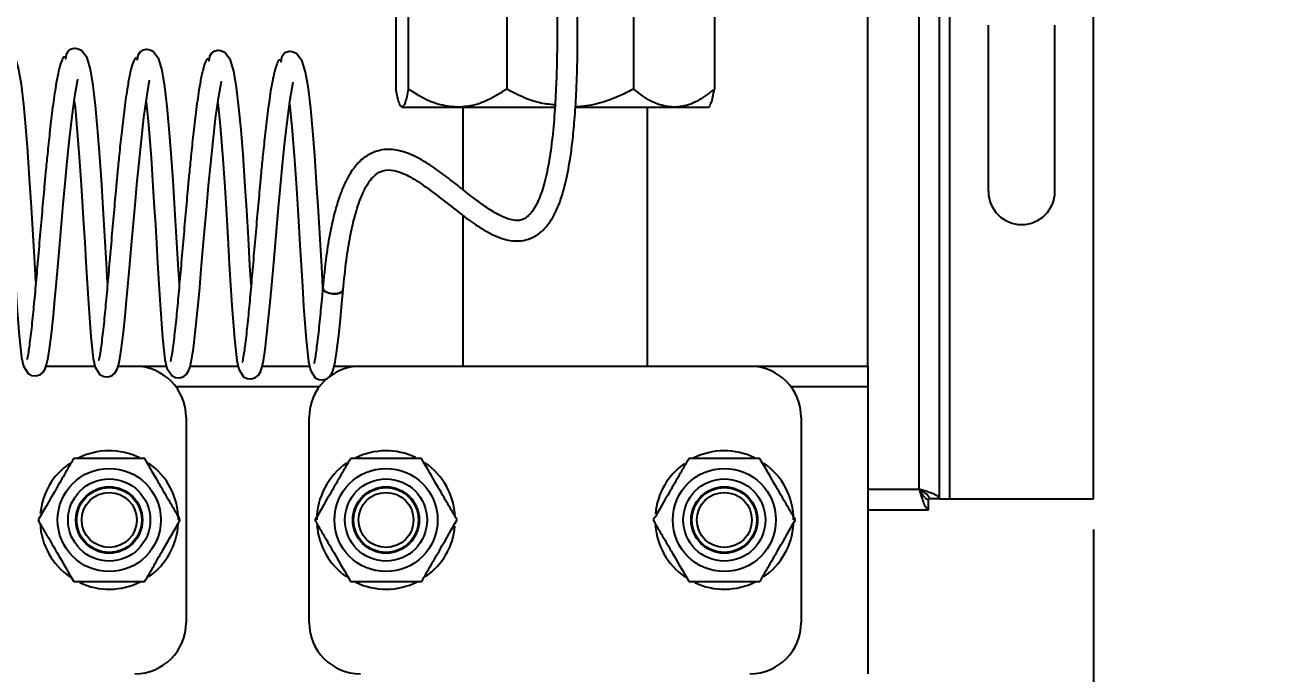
# Model space of a CAD drawing. Extents: x 75 to 2075, y 25 to 1460.
# Drawn here: x 579.8 to 785.2, y 537.8 to 643.3 of the extents above; entities that cross this region are included whole.
import ezdxf

# ---------------------------------------------------------------- set-up
doc = ezdxf.new("R2010")
doc.units = 0
doc.header["$LTSCALE"] = 5
doc.linetypes.add('SLD-KATı', pattern=[0])
doc.layers.get('0').update_dxf_attribs({"linetype": 'CONTINUOUS'})
doc.styles.add('SLDTEXTSTYLE1', font='GOTHIC.TTF', dxfattribs={"width": 0.913})
doc.dimstyles.new('SLDDIMSTYLE1', dxfattribs={"dimtxt": 17.5, "dimasz": 16.51, "dimexe": 0, "dimexo": 0.0625, "dimgap": 4.375, "dimtad": 1, "dimlfac": 0.6, "dimrnd": 1e-09, "dimzin": 12, "dimtxsty": 'SLDTEXTSTYLE1', "dimsah": 1, "dimcen": 0.09, "dimazin": 3, "dimtfac": 1, "dimtmove": 0, "dimatfit": 3, "dimtolj": 1, "dimtzin": 12})

# ---------------------------------------------------------------- blocks, each defined once
blk = doc.blocks.new('_D_5')
at = {"color": 7, "linetype": 'SLD-KATı'}
for p, q in [((753.43, 561.26), (753.43, 357.42)), ((665.93, 482.81), (665.93, 357.42)), ((665.93, 362.42), (634.18, 362.42)), ((753.43, 362.42), (665.93, 362.42)), ((753.43, 362.42), (785.18, 362.42))]:
    blk.add_line(p, q, dxfattribs=at)
for points in [[(665.93, 362.42), (649.42, 364.96), (649.42, 359.88)], [(753.43, 362.42), (769.94, 359.88), (769.94, 364.96)]]:
    blk.add_solid(points, dxfattribs=at)
at = {"color": 7, "linetype": 'SLD-KATı', "insert": (678.63, 384.77), "char_height": 17.5, "attachment_point": 1, "style": 'SLDTEXTSTYLE1'}
blk.add_mtext('52,50', dxfattribs=at)

msp = doc.modelspace()

# ---------------------------------------------------------------- linework, layer by layer
at = {"color": 7, "linetype": 'SLD-KATı'}
for p, q in [((753.427, 566.264), (753.427, 1296.028)), ((728.427, 566.264), (728.427, 977.154)), ((716.76, 587.813), (716.76, 701.146)), ((640.042, 647.009), (640.042, 632.894)), ((642.047, 647.009), (642.047, 632.894)), ((658.041, 647.009), (658.041, 632.894)), ((678.655, 647.009), (678.655, 632.894)), ((691.812, 647.009), (691.812, 632.894)), ((736.344, 616.264), (736.344, 643.264)), ((747.177, 616.264), (747.177, 643.264)), ((641.045, 629.951), (650.044, 629.951)), ((650.044, 629.951), (665.874, 629.951)), ((650.927, 629.951), (650.927, 616.545)), ((669.237, 629.951), (685.234, 629.951)), ((680.927, 587.813), (680.927, 629.951)), ((685.234, 629.951), (690.927, 629.951)), ((690.927, 629.951), (691.13, 630.241)), ((650.927, 612.353), (650.927, 587.813)), ((583.154, 587.813), (591.124, 587.813)), ((594.876, 587.813), (597.594, 587.813)), ((597.594, 587.813), (602.75, 587.813)), ((606.59, 587.813), (614.377, 587.813)), ((618.29, 587.813), (626.003, 587.813)), ((629.991, 587.813), (634.26, 587.813)), ((634.26, 587.813), (697.594, 587.813)), ((697.594, 587.813), (716.76, 587.813)), ((716.76, 587.813), (716.76, 584.479)), ((716.76, 584.479), (716.76, 537.813)), ((605.927, 579.479), (605.927, 546.146)), ((625.927, 546.146), (625.927, 579.479)), ((705.927, 579.479), (705.927, 546.146)), ((726.643, 564.479), (726.643, 566.146)), ((728.427, 566.264), (726.76, 566.264)), ((728.427, 566.264), (730.094, 566.264)), ((730.094, 566.264), (753.427, 566.264)), ((716.76, 564.479), (726.643, 564.479))]:
    msp.add_line(p, q, dxfattribs=at)
at = {"color": 8, "linetype": 'SLD-KATı'}
for p, q in [((725.094, 567.813), (725.094, 977.154)), ((730.094, 566.264), (730.094, 977.154)), ((627.594, 584.479), (604.26, 584.479)), ((716.76, 584.479), (704.26, 584.479)), ((716.76, 567.813), (725.094, 567.813))]:
    msp.add_line(p, q, dxfattribs=at)
at = {"color": 7, "linetype": 'SLD-KATı', "flags": 128}
for points in [[(581.508, 601.52), (581.314, 604.706), (581.056, 609.141), (580.787, 613.674), (580.494, 618.322), (580.191, 622.746), (579.873, 626.759), (579.536, 630.376), (579.146, 633.642), (578.704, 636.268), (578.163, 638.107), (577.241, 639.314), (576.531, 639.609), (576.203, 639.642), (576.04, 639.636), (575.865, 639.611), (575.678, 639.563), (575.481, 639.483), (575.278, 639.363), (575.08, 639.193), (574.754, 638.678), (574.653, 637.951), (574.653, 637.951)], [(593.171, 601.356), (592.978, 604.542), (592.72, 608.977), (592.451, 613.51), (592.158, 618.158), (591.855, 622.582), (591.537, 626.595), (591.2, 630.212), (590.81, 633.478), (590.367, 636.104), (589.827, 637.943), (588.905, 639.15), (588.195, 639.445), (587.867, 639.478), (587.704, 639.471), (587.529, 639.447), (587.342, 639.399), (587.145, 639.319), (586.942, 639.199), (586.744, 639.029), (586.418, 638.514), (586.317, 637.786), (586.317, 637.786)], [(604.835, 601.192), (604.642, 604.378), (604.384, 608.813), (604.115, 613.346), (603.822, 617.994), (603.519, 622.418), (603.2, 626.431), (602.864, 630.048), (602.474, 633.313), (602.031, 635.94), (601.49, 637.778), (600.569, 638.986), (599.859, 639.281), (599.53, 639.314), (599.368, 639.307), (599.193, 639.283), (599.006, 639.235), (598.809, 639.155), (598.606, 639.035), (598.408, 638.865), (598.082, 638.35), (597.981, 637.622), (597.981, 637.622)], [(616.499, 601.028), (616.306, 604.213), (616.048, 608.649), (615.779, 613.182), (615.486, 617.83), (615.183, 622.254), (614.864, 626.267), (614.527, 629.884), (614.138, 633.149), (613.695, 635.776), (613.154, 637.614), (612.233, 638.822), (611.523, 639.117), (611.194, 639.15), (611.032, 639.143), (610.857, 639.119), (610.67, 639.071), (610.473, 638.991), (610.27, 638.871), (610.072, 638.701), (609.746, 638.186), (609.645, 637.458), (609.645, 637.458)], [(628.181, 600.572), (627.97, 604.049), (627.712, 608.485), (627.443, 613.018), (627.15, 617.666), (626.847, 622.09), (626.528, 626.103), (626.191, 629.72), (625.802, 632.985), (625.359, 635.612), (624.818, 637.45), (623.897, 638.658), (623.187, 638.953), (622.858, 638.986), (622.696, 638.979), (622.521, 638.955), (622.334, 638.907), (622.136, 638.827), (621.934, 638.707), (621.736, 638.537), (621.41, 638.022), (621.309, 637.294), (621.309, 637.294)], [(576.091, 631.153), (576.212, 630.119), (576.47, 627.405), (576.902, 622.017), (577.213, 617.402), (577.433, 613.914), (577.599, 611.154), (577.775, 608.144), (577.963, 604.898), (578.168, 601.493), (578.377, 598.165), (578.778, 592.776), (579.166, 589.264), (579.49, 587.846), (580.266, 586.613), (580.865, 586.292), (581.58, 586.254), (582.233, 586.496), (582.678, 586.876), (583.006, 587.396), (583.247, 588.075), (583.499, 589.206), (583.782, 591.048), (584.085, 593.537), (584.356, 596.143), (584.595, 598.662), (584.807, 600.967), (585.07, 603.929), (585.446, 608.298), (585.961, 614.148), (586.267, 617.52), (586.61, 621.113), (586.994, 624.81), (587.405, 628.404), (587.855, 631.732), (588.332, 634.516), (588.332, 634.516)], [(587.755, 630.989), (587.875, 629.955), (588.134, 627.241), (588.566, 621.853), (588.877, 617.238), (589.096, 613.75), (589.263, 610.99), (589.438, 607.98), (589.627, 604.734), (589.832, 601.329), (590.041, 598.001), (590.442, 592.612), (590.83, 589.1), (591.154, 587.682), (591.93, 586.448), (592.528, 586.128), (593.244, 586.09), (593.897, 586.332), (594.342, 586.712), (594.67, 587.232), (594.911, 587.911), (595.163, 589.042), (595.446, 590.884), (595.749, 593.373), (596.02, 595.979), (596.259, 598.498), (596.471, 600.803), (596.733, 603.765), (597.11, 608.134), (597.625, 613.984), (597.931, 617.356), (598.274, 620.949), (598.658, 624.646), (599.069, 628.24), (599.519, 631.568), (599.996, 634.352), (599.996, 634.352)], [(599.419, 630.825), (599.539, 629.791), (599.798, 627.077), (600.23, 621.689), (600.541, 617.074), (600.76, 613.586), (600.927, 610.826), (601.102, 607.816), (601.291, 604.57), (601.496, 601.165), (601.705, 597.837), (602.106, 592.448), (602.494, 588.936), (602.818, 587.518), (603.594, 586.284), (604.192, 585.964), (604.908, 585.926), (605.561, 586.168), (606.006, 586.548), (606.334, 587.068), (606.575, 587.747), (606.827, 588.878), (607.11, 590.72), (607.413, 593.209), (607.684, 595.815), (607.923, 598.334), (608.135, 600.639), (608.397, 603.601), (608.774, 607.97), (609.289, 613.82), (609.595, 617.192), (609.938, 620.784), (610.322, 624.482), (610.733, 628.076), (611.183, 631.404), (611.66, 634.187), (611.66, 634.187)], [(611.083, 630.661), (611.203, 629.627), (611.462, 626.913), (611.894, 621.525), (612.205, 616.91), (612.424, 613.422), (612.591, 610.662), (612.766, 607.652), (612.955, 604.406), (613.16, 601.001), (613.369, 597.673), (613.77, 592.284), (614.158, 588.772), (614.481, 587.354), (615.258, 586.12), (615.856, 585.8), (616.572, 585.762), (617.224, 586.004), (617.67, 586.384), (617.998, 586.904), (618.239, 587.583), (618.491, 588.714), (618.774, 590.556), (619.077, 593.045), (619.348, 595.651), (619.587, 598.17), (619.798, 600.475), (620.061, 603.437), (620.438, 607.806), (620.953, 613.656), (621.259, 617.028), (621.602, 620.62), (621.986, 624.318), (622.397, 627.912), (622.847, 631.24), (623.324, 634.023), (623.324, 634.023)], [(622.747, 630.497), (622.867, 629.463), (623.126, 626.749), (623.558, 621.361), (623.869, 616.746), (624.088, 613.258), (624.255, 610.498), (624.43, 607.488), (624.619, 604.242), (624.824, 600.837), (625.033, 597.509), (625.434, 592.12), (625.822, 588.608), (626.145, 587.19), (626.922, 585.956), (627.52, 585.636), (628.236, 585.598), (628.888, 585.84), (629.334, 586.22), (629.662, 586.74), (629.903, 587.419), (630.154, 588.55), (630.437, 590.392), (630.741, 592.881), (631.012, 595.487), (631.251, 598.006), (631.455, 600.233), (631.455, 600.233)], [(631.455, 600.233), (631.317, 599.958), (630.945, 599.73), (630.399, 599.602), (629.76, 599.593), (629.127, 599.704), (628.596, 599.917), (628.247, 600.202), (628.134, 600.514), (628.137, 600.548)], [(628.135, 600.531), (628.134, 600.497), (628.26, 600.185), (628.621, 599.904), (629.16, 599.695), (629.795, 599.59)], [(629.795, 599.59), (630.431, 599.606), (630.97, 599.74), (631.33, 599.972), (631.456, 600.235)]]:
    msp.add_lwpolyline(points, dxfattribs=at)
at = {"color": 7, "linetype": 'SLD-KATı'}
for centre, radius in [((593.427, 562.813), 8.386), ((638.427, 562.813), 8.386), ((693.427, 562.813), 8.386), ((593.427, 562.813), 6.685), ((638.427, 562.813), 6.685), ((693.427, 562.813), 6.685), ((593.427, 562.813), 5.404), ((593.427, 562.813), 5.277), ((593.427, 562.813), 4.471), ((638.427, 562.813), 5.404), ((638.427, 562.813), 5.277), ((638.427, 562.813), 4.471), ((693.427, 562.813), 5.404), ((693.427, 562.813), 5.277), ((693.427, 562.813), 4.471)]:
    msp.add_circle(centre, radius, dxfattribs=at)
for centre, radius, start, end in [((741.76, 616.264), 5.417, 180, 360), ((597.594, 579.479), 8.333, 0, 90), ((634.26, 579.479), 8.333, 90, 180), ((697.594, 579.479), 8.333, 0, 90), ((593.427, 562.813), 11.25, 64.17371, 116.63727), ((638.427, 562.813), 11.25, 64.78483, 116.549), ((693.427, 562.813), 11.25, 64.17371, 116.63727), ((593.427, 562.813), 11.25, 125.0872, 175.02142), ((593.427, 562.813), 11.25, 0, 55.03913), ((638.427, 562.813), 11.25, 124.62216, 180), ((638.427, 562.813), 11.25, 2.97273, 55.53526), ((693.427, 562.813), 11.25, 125.0872, 175.02142), ((693.427, 562.813), 11.25, 0, 55.03913), ((593.427, 562.813), 11.25, 182.97273, 235.53526), ((593.427, 562.813), 11.25, 304.62216, 356.51847), ((638.427, 562.813), 11.25, 184.15152, 235.03913), ((638.427, 562.813), 11.25, 305.0872, 355.02142), ((693.427, 562.813), 11.25, 182.97273, 235.53526), ((693.427, 562.813), 11.25, 304.62216, 356.51847), ((593.427, 562.813), 11.25, 244.78483, 296.549), ((638.427, 562.813), 11.25, 244.17371, 296.63727), ((693.427, 562.813), 11.25, 244.78483, 296.549), ((597.594, 546.146), 8.333, 270, 0), ((634.26, 546.146), 8.333, 180, 270), ((697.594, 546.146), 8.333, 270, 0)]:
    msp.add_arc(centre, radius, start, end, dxfattribs=at)
for points, knots in [([(631.455, 600.232), (631.617, 601.856), (631.902, 604.707), (632.526, 608.642), (633.25, 611.971), (634.09, 614.748), (635.077, 616.912), (635.946, 618.206), (636.943, 619.214), (638.215, 619.808), (639.797, 619.733), (641.868, 618.941), (644.342, 617.418), (647.018, 615.401), (649.735, 613.226), (652.385, 611.209), (654.617, 609.77), (656.434, 608.873), (658.122, 608.308), (660.367, 608.045), (662.641, 608.717), (664.43, 610.343), (665.455, 611.808), (666.215, 613.312), (666.892, 615.034), (667.653, 617.623), (668.291, 620.884), (668.772, 624.463), (669.115, 628.026), (669.388, 632.408), (669.548, 637.308), (669.591, 642.712), (669.57, 646.76), (669.506, 649.105), (669.495, 649.51)], [0, 0, 0, 0, 0.0343701, 0.0603535, 0.0797936, 0.1001167, 0.1139066, 0.1246319, 0.1348038, 0.1555182, 0.1909328, 0.2348782, 0.2879495, 0.3453378, 0.4070081, 0.467329, 0.520335, 0.5546258, 0.5865829, 0.6223687, 0.6797003, 0.7079705, 0.7314462, 0.748529, 0.765206, 0.7889787, 0.8208311, 0.8406403, 0.8638354, 0.8913368, 0.9243299, 0.9556646, 0.9923413, 1, 1, 1, 1]), ([(666.188, 648.237), (666.21, 646.927), (666.254, 644.254), (666.248, 640.461), (666.189, 636.509), (666.05, 632.374), (665.768, 627.81), (665.304, 623.344), (664.63, 619.308), (663.736, 615.965), (662.717, 613.649), (661.772, 612.39), (660.942, 611.773), (660.266, 611.54), (659.437, 611.491), (658.248, 611.732), (656.576, 612.47), (654.56, 613.75), (652.383, 615.384), (650.095, 617.204), (647.734, 619.049), (645.349, 620.742), (642.843, 622.169), (640.277, 623.051), (637.843, 623.155), (635.878, 622.446), (634.61, 621.566), (633.531, 620.531), (632.489, 619.06), (631.553, 617.219), (630.773, 615.244), (630.007, 612.692), (629.281, 609.428), (628.607, 605.258), (628.307, 602.245), (628.135, 600.531)], [0, 0, 0, 0, 0.02458842, 0.05020199, 0.07080316, 0.09843661, 0.12778026, 0.1580208, 0.18787548, 0.21796864, 0.24989758, 0.2819465, 0.30801406, 0.33644097, 0.36443912, 0.39872218, 0.44366296, 0.49626564, 0.54920202, 0.60109634, 0.65096994, 0.69866946, 0.74316217, 0.78314984, 0.81686636, 0.83836298, 0.84820165, 0.85959126, 0.87603043, 0.88659603, 0.89941671, 0.91551588, 0.9363604, 0.96379324, 1, 1, 1, 1]), ([(586.246, 638.042), (586.201, 638.073), (586.027, 638.194), (585.714, 637.636), (585.358, 636.551), (585.078, 635.27), (584.87, 634.156), (584.574, 632.388), (584.193, 629.688), (583.765, 625.984), (583.403, 622.561), (583.115, 619.631), (582.826, 616.503), (582.495, 612.822), (582.105, 608.379), (581.73, 603.963), (581.357, 599.813), (580.995, 595.934), (580.691, 593.104), (580.45, 591.214), (580.245, 589.852), (580.133, 589.193), (580.051, 588.958), (580.084, 588.989), (580.086, 588.992)], [0, 0, 0, 0, 0.02021647, 0.07800561, 0.13644103, 0.17058298, 0.19699294, 0.22246362, 0.29237234, 0.35218196, 0.40279026, 0.44376616, 0.47496443, 0.53036241, 0.59054905, 0.65222576, 0.71260935, 0.77464773, 0.84553278, 0.8843447, 0.92101923, 0.97801254, 0.99843857, 1, 1, 1, 1]), ([(597.91, 637.878), (597.865, 637.909), (597.691, 638.03), (597.378, 637.472), (597.022, 636.387), (596.742, 635.106), (596.534, 633.992), (596.238, 632.224), (595.857, 629.524), (595.429, 625.82), (595.067, 622.397), (594.779, 619.467), (594.49, 616.339), (594.159, 612.657), (593.769, 608.215), (593.394, 603.799), (593.021, 599.649), (592.659, 595.77), (592.355, 592.94), (592.114, 591.05), (591.909, 589.688), (591.797, 589.03), (591.715, 588.794), (591.748, 588.825), (591.75, 588.828)], [0, 0, 0, 0, 0.0202163, 0.0780056, 0.1364411, 0.1705825, 0.1969926, 0.2224631, 0.2923728, 0.3521824, 0.4027895, 0.4437655, 0.474965, 0.5303617, 0.5905496, 0.6522251, 0.7126087, 0.7746472, 0.845533, 0.8843449, 0.9210189, 0.9780124, 0.9984383, 1, 1, 1, 1]), ([(609.574, 637.714), (609.529, 637.745), (609.355, 637.866), (609.042, 637.308), (608.686, 636.223), (608.406, 634.942), (608.198, 633.828), (607.902, 632.06), (607.52, 629.36), (607.093, 625.656), (606.731, 622.233), (606.443, 619.303), (606.154, 616.175), (605.823, 612.493), (605.433, 608.051), (605.058, 603.635), (604.684, 599.485), (604.322, 595.606), (604.019, 592.776), (603.778, 590.886), (603.573, 589.524), (603.461, 588.865), (603.379, 588.63), (603.412, 588.661), (603.414, 588.663)], [0, 0, 0, 0, 0.0202164, 0.0780057, 0.1364411, 0.1705825, 0.1969931, 0.2224631, 0.2923727, 0.3521823, 0.4027894, 0.4437653, 0.4749649, 0.5303629, 0.5905495, 0.6522263, 0.7126087, 0.7746471, 0.845533, 0.8843449, 0.9210194, 0.9780124, 0.9984386, 1, 1, 1, 1]), ([(621.238, 637.55), (621.193, 637.581), (621.019, 637.702), (620.705, 637.144), (620.35, 636.059), (620.07, 634.778), (619.862, 633.664), (619.566, 631.896), (619.184, 629.196), (618.757, 625.492), (618.395, 622.069), (618.107, 619.139), (617.818, 616.01), (617.487, 612.329), (617.097, 607.886), (616.722, 603.471), (616.348, 599.321), (615.986, 595.442), (615.683, 592.612), (615.442, 590.722), (615.237, 589.36), (615.125, 588.701), (615.043, 588.466), (615.076, 588.497), (615.078, 588.499)], [0, 0, 0, 0, 0.0202165, 0.0780055, 0.136441, 0.1705828, 0.1969929, 0.2224635, 0.2923722, 0.3521819, 0.4027902, 0.4437661, 0.4749644, 0.5303624, 0.590549, 0.6522257, 0.7126093, 0.7746478, 0.8455328, 0.8843447, 0.9210192, 0.9780125, 0.9984386, 1, 1, 1, 1]), ([(641.045, 629.951), (640.987, 629.97), (640.82, 630.022), (640.546, 630.613), (640.269, 631.669), (640.106, 632.55), (640.042, 632.894)], [0, 0, 0, 0, 0.1638322, 0.4746318, 0.7943884, 1, 1, 1, 1]), ([(642.047, 632.894), (641.88, 632.033), (641.563, 630.401), (641.211, 630.096), (641.045, 629.951)], [0, 0, 0, 0, 0.5275079, 1, 1, 1, 1]), ([(650.044, 629.951), (648.973, 630.045), (646.165, 630.291), (643.621, 631.899), (642.047, 632.894)], [0, 0, 0, 0, 0.3814204, 1, 1, 1, 1]), ([(658.041, 632.894), (657.047, 632.254), (655.024, 630.951), (652.272, 630.059), (650.585, 629.978), (650.044, 629.951)], [0, 0, 0, 0, 0.3967452, 0.8067515, 1, 1, 1, 1]), ([(665.896, 630.305), (665.02, 630.396), (662.244, 630.685), (659.749, 631.996), (658.041, 632.894)], [0, 0, 0, 0, 0.3155202, 1, 1, 1, 1]), ([(678.655, 632.894), (677.997, 632.549), (676.342, 631.682), (673.506, 630.63), (670.969, 630.063), (669.516, 630.007), (669.215, 629.996)], [0, 0, 0, 0, 0.2235405, 0.5620904, 0.9090724, 1, 1, 1, 1]), ([(685.234, 629.951), (684.352, 630.045), (682.042, 630.291), (679.949, 631.899), (678.655, 632.894)], [0, 0, 0, 0, 0.38142026, 1, 1, 1, 1]), ([(691.812, 632.894), (690.994, 632.254), (689.33, 630.951), (687.066, 630.059), (685.678, 629.978), (685.234, 629.951)], [0, 0, 0, 0, 0.39674528, 0.80675145, 1, 1, 1, 1]), ([(691.045, 630.301), (691.131, 630.393), (691.403, 630.681), (691.646, 631.997), (691.812, 632.894)], [0, 0, 0, 0, 0.3181174, 1, 1, 1, 1]), ([(628.136, 600.548), (628.097, 600.117), (627.935, 598.314), (627.651, 595.287), (627.347, 592.446), (627.106, 590.558), (626.901, 589.195), (626.789, 588.538), (626.707, 588.301), (626.74, 588.333), (626.742, 588.335)], [0, 0, 0, 0, 0.06332304, 0.26552107, 0.49655531, 0.6230527, 0.74258211, 0.92833703, 0.99491014, 1, 1, 1, 1]), ([(587.654, 572.813), (587.153, 571.945), (586.14, 570.192), (584.175, 566.788), (582.769, 564.352), (581.88, 562.813)], [0, 0, 0, 0, 0.264861, 0.5354674, 1, 1, 1, 1]), ([(599.201, 572.813), (597.792, 572.813), (594.461, 572.813), (590.481, 572.813), (588.117, 572.813), (587.654, 572.813)], [0, 0, 0, 0, 0.3706043, 0.8765854, 1, 1, 1, 1]), ([(604.974, 562.813), (604.473, 563.68), (603.461, 565.434), (601.496, 568.837), (600.089, 571.273), (599.201, 572.813)], [0, 0, 0, 0, 0.2648611, 0.5354674, 1, 1, 1, 1]), ([(632.654, 572.813), (632.153, 571.945), (631.14, 570.192), (629.175, 566.788), (627.769, 564.352), (626.88, 562.813)], [0, 0, 0, 0, 0.2648611, 0.5354674, 1, 1, 1, 1]), ([(644.201, 572.813), (642.792, 572.813), (639.461, 572.813), (635.481, 572.813), (633.117, 572.813), (632.654, 572.813)], [0, 0, 0, 0, 0.3706042, 0.8765856, 1, 1, 1, 1]), ([(649.974, 562.813), (649.473, 563.68), (648.461, 565.434), (646.496, 568.837), (645.089, 571.273), (644.201, 572.813)], [0, 0, 0, 0, 0.2648611, 0.5354674, 1, 1, 1, 1]), ([(687.654, 572.813), (687.153, 571.945), (686.14, 570.192), (684.175, 566.788), (682.769, 564.352), (681.88, 562.813)], [0, 0, 0, 0, 0.264861, 0.5354673, 1, 1, 1, 1]), ([(699.201, 572.813), (697.792, 572.813), (694.461, 572.813), (690.481, 572.813), (688.117, 572.813), (687.654, 572.813)], [0, 0, 0, 0, 0.3706042, 0.8765854, 1, 1, 1, 1]), ([(704.974, 562.813), (704.473, 563.68), (703.461, 565.434), (701.496, 568.837), (700.089, 571.273), (699.201, 572.813)], [0, 0, 0, 0, 0.2648611, 0.5354674, 1, 1, 1, 1]), ([(725.094, 567.813), (725.209, 567.422), (725.441, 566.64), (725.788, 565.61), (726.135, 564.855), (726.42, 564.517), (726.589, 564.488), (726.643, 564.479)], [0, 0, 0, 0, 0.2239105, 0.4478664, 0.6718157, 0.8957677, 1, 1, 1, 1]), ([(725.094, 567.813), (725.239, 567.568), (725.513, 567.104), (725.915, 566.55), (726.287, 566.207), (726.529, 566.166), (726.643, 566.146)], [0, 0, 0, 0, 0.2803027, 0.5302341, 0.7800878, 1, 1, 1, 1]), ([(728.427, 566.264), (728.387, 566.38), (728.307, 566.611), (727.683, 566.958), (726.772, 567.305), (725.845, 567.59), (725.275, 567.759), (725.094, 567.813)], [0, 0, 0, 0, 0.22392046, 0.44787095, 0.67182137, 0.89577254, 1, 1, 1, 1]), ([(726.76, 566.264), (726.729, 566.409), (726.669, 566.683), (726.24, 567.086), (725.695, 567.457), (725.286, 567.699), (725.094, 567.813)], [0, 0, 0, 0, 0.2803216, 0.5302469, 0.7801004, 1, 1, 1, 1]), ([(581.88, 562.813), (582.381, 561.945), (583.393, 560.192), (585.358, 556.788), (586.765, 554.352), (587.654, 552.813)], [0, 0, 0, 0, 0.26485907, 0.53546351, 1, 1, 1, 1]), ([(599.201, 552.813), (599.701, 553.68), (600.714, 555.434), (602.679, 558.837), (604.085, 561.273), (604.974, 562.813)], [0, 0, 0, 0, 0.2648593, 0.5354635, 1, 1, 1, 1]), ([(626.88, 562.813), (627.381, 561.945), (628.393, 560.192), (630.358, 556.788), (631.765, 554.352), (632.654, 552.813)], [0, 0, 0, 0, 0.2648591, 0.5354635, 1, 1, 1, 1]), ([(644.201, 552.813), (644.701, 553.68), (645.714, 555.434), (647.679, 558.837), (649.085, 561.273), (649.974, 562.813)], [0, 0, 0, 0, 0.2648592, 0.5354636, 1, 1, 1, 1]), ([(681.88, 562.813), (682.381, 561.945), (683.393, 560.192), (685.358, 556.788), (686.765, 554.352), (687.654, 552.813)], [0, 0, 0, 0, 0.2648592, 0.5354636, 1, 1, 1, 1]), ([(699.201, 552.813), (699.701, 553.68), (700.714, 555.434), (702.679, 558.837), (704.085, 561.273), (704.974, 562.813)], [0, 0, 0, 0, 0.26485921, 0.53546351, 1, 1, 1, 1]), ([(587.654, 552.813), (588.117, 552.813), (590.481, 552.813), (594.461, 552.813), (597.792, 552.813), (599.201, 552.813)], [0, 0, 0, 0, 0.1234146, 0.6293957, 1, 1, 1, 1]), ([(632.654, 552.813), (633.117, 552.813), (635.481, 552.813), (639.461, 552.813), (642.792, 552.813), (644.201, 552.813)], [0, 0, 0, 0, 0.1234144, 0.6293958, 1, 1, 1, 1]), ([(687.654, 552.813), (688.117, 552.813), (690.481, 552.813), (694.461, 552.813), (697.792, 552.813), (699.201, 552.813)], [0, 0, 0, 0, 0.1234146, 0.6293958, 1, 1, 1, 1])]:
    msp.add_open_spline(points, degree=3, knots=knots, dxfattribs=at)

# ---------------------------------------------------------------- dimensions: what is measured, and where the dimension line sits
dim = msp.add_linear_dim(base=(665.927, 362.417), p1=(753.427, 566.264), p2=(665.927, 487.813), dimstyle='SLDDIMSTYLE1', dxfattribs=at)
dim.commit()
dim.dimension.update_dxf_attribs({"geometry": '_D_5', "text_midpoint": (707.728, 362.417), "dimtype": 160})

doc.saveas('drawing.dxf')
